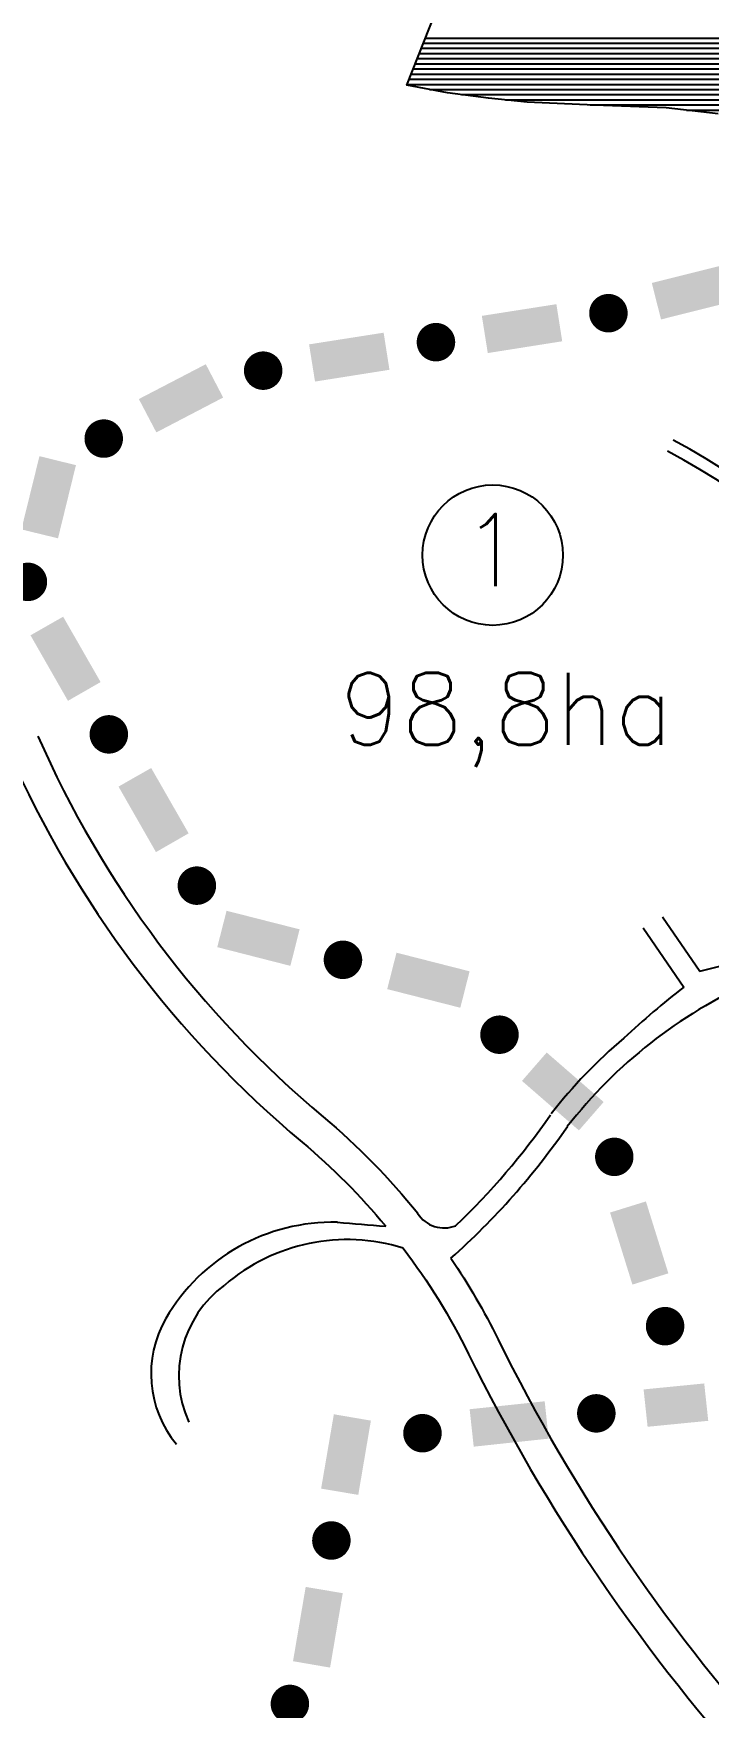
# Model space of a CAD drawing. Extents: x 578289 to 593263, y 7501070 to 7511782.
# Drawn here: x 581405 to 582060, y 7509183 to 7510809 of the extents above; entities that cross this region are included whole.
import ezdxf
from ezdxf.enums import TextEntityAlignment as Align

# ---------------------------------------------------------------- set-up
doc = ezdxf.new("R2010")
doc.units = 0
doc.header["$LTSCALE"] = 170
doc.header["$MEASUREMENT"] = 0
doc.layers.get('0').update_dxf_attribs({"linetype": 'CONTINUOUS'})
for name, color, linetype in [('HATCH', 4, 'CONTINUOUS'), ('L-FERREA', 6, 'CONTINUOUS'), ('LIMITE-PROJETO', 1, 'CONTINUOUS'), ('RIO', 4, 'CONTINUOUS'), ('RODOVIA', 1, 'CONTINUOUS'), ('RUA', 7, 'CONTINUOUS'), ('TEXTO2', 5, 'CONTINUOUS')]:
    doc.layers.add(name, color=color, linetype=linetype)
doc.styles.get("Standard").update_dxf_attribs({"font": 'ROMANSBR.SHX'})

# ---------------------------------------------------------------- blocks, each defined once
blk = doc.blocks.new('*X9')
at = {"color": 0}
for p, q in [((581783.5, 7510800), (582434.2, 7510800)), ((581785.4, 7510805), (582432, 7510805)), ((581775.6, 7510780), (582442.7, 7510780)), ((581777.5, 7510785), (582440.6, 7510785)), ((581779.5, 7510790), (582438.6, 7510790)), ((581781.5, 7510795), (582436.5, 7510795)), ((581769.6, 7510765), (582448.8, 7510765)), ((581771.6, 7510770), (582446.8, 7510770)), ((581773.6, 7510775), (582444.7, 7510775)), ((581767.7, 7510760), (582450.5, 7510760)), ((581789.4, 7510755), (582450.5, 7510755)), ((581820.6, 7510750), (582450.5, 7510750)), ((581863.3, 7510745), (582450.5, 7510745)), ((581945.6, 7510740), (582450.5, 7510740)), ((582039.1, 7510735), (582450.5, 7510735))]:
    blk.add_line(p, q, dxfattribs=at)
blk = doc.blocks.new('R')
at = {"layer": 'LIMITE-PROJETO', "const_width": 18.7}
blk.add_lwpolyline([(-75.2, 0.3, 1), (-93.9, 0.4, 1)], format="xyb", close=True, dxfattribs=at)
at = {"layer": 'LIMITE-PROJETO'}
blk.add_solid([(36.9, 17.7), (36.6, -18.8), (-36.4, 18.3), (-36.6, -18.3)], dxfattribs=at)

msp = doc.modelspace()

# ---------------------------------------------------------------- linework, layer by layer
at = {"layer": 'L-FERREA'}
for points in [[(584381.9, 7507136), (583863, 7507621.9), (583761.1, 7507720.1, -0.03899), (583661.5, 7507832.2, -0.004875), (583583.3, 7507937.6, -0.015161), (583463.4, 7508117.4), (583366.9, 7508277.6), (583159.3, 7508605.1), (582860.7, 7509089.1), (582514.7, 7509656.8, -0.049482), (582424.2, 7509845, -0.018027), (582382.5, 7509973.8, 0.204119), (582026.2, 7510414.2, 0.204119)], [(584489.5, 7507018.4), (584373.7, 7507127.3), (583854.7, 7507613.2), (583752.7, 7507711.4, -0.03899), (583652, 7507825, -0.004877), (583573.6, 7507930.6, -0.015172), (583453.2, 7508111.1), (583356.7, 7508271.2), (583149.1, 7508598.8), (582850.4, 7509082.8), (582504.5, 7509650.6, -0.049482), (582412.9, 7509840.9, -0.018027), (582370.9, 7509970.5, 0.204119), (582020.6, 7510403.6, 0.204119)]]:
    msp.add_lwpolyline(points, format="xyb", dxfattribs=at)
at = {"layer": 'LIMITE-PROJETO', "const_width": 18.7}
for points in [[(581848.4, 7509838.8, 1), (581866.5, 7509834.2, 1)], [(581961.9, 7509723.9, 1), (581976, 7509711.7, 1)], [(581960.8, 7509469.5, 1), (581942.2, 7509467.6, 1)], [(581655.4, 7509195.4, 1), (581652.3, 7509177, 1)]]:
    msp.add_lwpolyline(points, format="xyb", close=True, dxfattribs=at)
at = {"layer": 'LIMITE-PROJETO'}
for points in [[(581748.4, 7509880.8), (581757.4, 7509916.2), (581819.4, 7509862.7), (581828.4, 7509898.1)], [(581879.3, 7509791.6), (581903.3, 7509819.2), (581934.6, 7509743.5), (581958.6, 7509771.1)], [(582056.3, 7509497.6), (582060.2, 7509461.3), (581997.4, 7509491.8), (582001.3, 7509455.5)], [(581669.2, 7509299.9), (581705.2, 7509293.8), (581656.9, 7509227.7), (581692.9, 7509221.5)]]:
    msp.add_solid(points, dxfattribs=at)
at = {"layer": 'RIO'}
msp.add_lwpolyline([(582069.8, 7510731.4), (582019.3, 7510737.3), (581949.8, 7510739.8), (581884.4, 7510742.8), (581846.7, 7510746.7), (581807, 7510751.7), (581767.3, 7510759.1), (581823.1, 7510900.3)], dxfattribs=at)
at = {"layer": 'RODOVIA'}
for points in [[(581686.3, 7509756.6, -0.049194), (581778, 7509663, 0.070466)], [(581665.8, 7509732.1, -0.045382), (581746.9, 7509650.5, 0.070552)], [(581763.9, 7509629, -0.047634), (581827.4, 7509526.2, 0.070552), (582113.3, 7509107.4, 0.026771), (582417, 7508830.5, 0.026771)], [(581810.3, 7509619.3, -0.034204), (581856.1, 7509540.4, 0.070466), (582136.5, 7509129.4, 0.02436), (582409.4, 7508878.3, 0.026731)]]:
    msp.add_lwpolyline(points, format="xyb", dxfattribs=at)
for radius, start in [(1014.4, 203.6753), (1046.4, 203.8571)]:
    msp.add_arc((582338.1, 7510533.9), radius, start, 230.0158, dxfattribs=at)
at = {"layer": 'RUA', "linetype": 'CONTINUOUS'}
for p, q in [((582015.9, 7509951), (582052, 7509898.3)), ((581997.1, 7509940.4), (582036.6, 7509882.7))]:
    msp.add_line(p, q, dxfattribs=at)
for centre, radius, start, end in [((581989.9, 7510191.9), 300, 281.9417, 294.1203), ((582293.6, 7509459.4), 469, 114.0928, 142.1459), ((582572.4, 7509194.8), 872.1, 127.9156, 132.9489), ((582293.6, 7509459.4), 489, 130.1628, 142.1459), ((581325.9, 7510161.5), 707.1, 313.7765, 325.264), ((581325.9, 7510161.5), 727.1, 311.777, 325.264), ((581803.7, 7509679.1), 30.4, 212.0942, 291.8473), ((581695.9, 7509466.4), 187.9, 88.757, 149.8741), ((582087.1, 7514218.6), 4580.8, 265.1517, 265.7409), ((581709.4, 7509455.5), 181.9, 72.562, 130.812), ((581655.9, 7509504.9), 109.9, 126.5236, 204.1049), ((581625.9, 7509507), 106.9, 149.8741, 219.7827)]:
    msp.add_arc(centre, radius, start, end, dxfattribs=at)
at = {"layer": 'TEXTO2'}
msp.add_circle((581850.9, 7510302.5), 68.2, dxfattribs=at)

# ---------------------------------------------------------------- block references
at = {"layer": 'HATCH'}
msp.add_blockref('*X9', (0, 0), dxfattribs=at)
at = {"layer": 'LIMITE-PROJETO'}
for p, rotation in [((582045.2, 7510558.4), 14.47346411889737), ((581879.2, 7510522.9), 9.381544901053152), ((581711.4, 7510495.2), 9.381544901053152), ((581547.9, 7510455.1), 27.96697074072529), ((581419.3, 7510358.7), 76.62611000233149), ((581435.8, 7510201.6), 120.1944638139971), ((581521.3, 7510054.6), 120.1944638139971), ((581623.4, 7509929.9), 166.1189462998282), ((581992.9, 7509633.9), 107.7252853479397), ((581866.7, 7509458.5), 6.509312996165499), ((581708.1, 7509428.4), 80.75708310141614)]:
    msp.add_blockref('R', p, dxfattribs=dict(at, rotation=rotation))

# ---------------------------------------------------------------- texts
at = {"layer": 'TEXTO2'}
msp.add_text('1', height=70, dxfattribs=at).set_placement((581850.6, 7510272.5), align=Align.CENTER)
msp.add_text('98,8ha', height=70, dxfattribs=at).set_placement((581702, 7510118.2))

doc.saveas('drawing.dxf')
